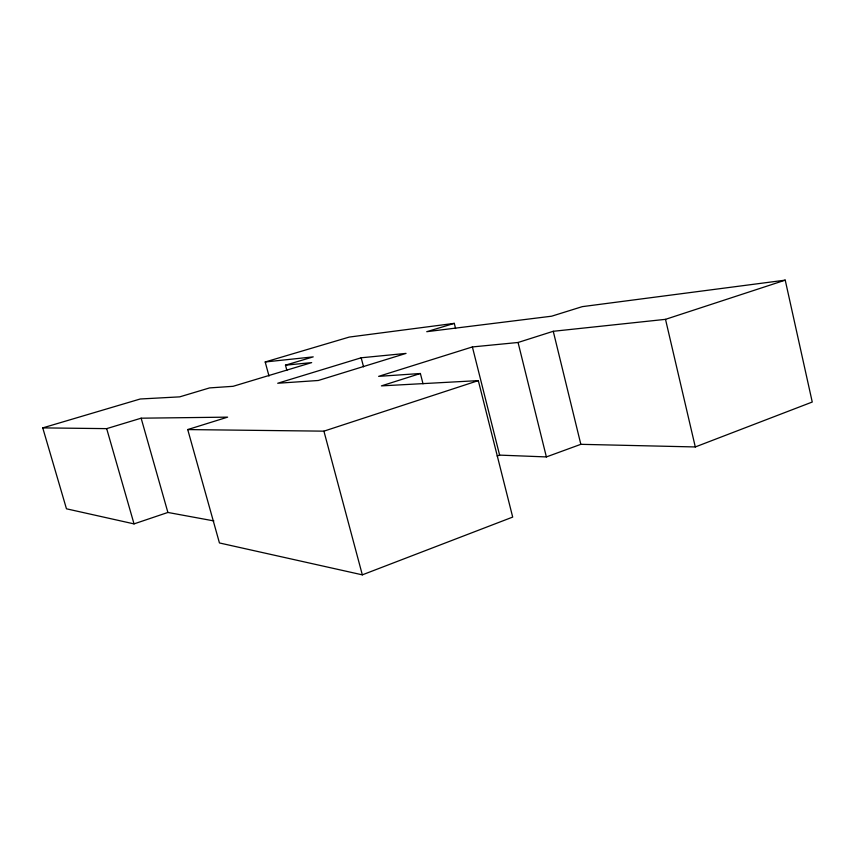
<?xml version="1.0" encoding="UTF-8"?>
<svg xmlns="http://www.w3.org/2000/svg" width="855" height="855" viewBox="0 0 855 855"><rect width="100%" height="100%" fill="white"/><g stroke="black" fill="none" stroke-linecap="round" stroke-linejoin="round"><path stroke-width="1.28" d="M213.857 520.909L167.89 512.455L134.032 523.891L66.466 508.811L42.75 427.885L106.672 428.633L141.139 418.191L227.622 417.144L187.726 429.573L219.446 542.957L362.328 574.849L512.69 517.093L478.308 380.614L381.405 385.883L420.382 373.507L423.022 383.799M497.14 456.004L499.619 455.117L546.377 456.923L580.834 444.322L695.297 446.951L812.25 402.032L785.232 280.151L582.276 306.646L551.625 316.2L426.731 331.697L454.283 323.361L455.587 328.523M187.726 429.573L323.917 431.155L478.308 380.614M420.382 373.507L378.637 376.36L472.388 346.938L518.066 342.481L553.26 331.291L665.511 319.343L785.232 280.151M361.173 357.785L277.704 383.254L318.295 380.486L406.04 353.404L361.173 357.785L363.546 366.827M286.863 370.333L285.474 365.171L313.219 356.866L265.189 361.975L269.004 376.061M42.75 427.885L140.241 398.996L179.721 396.859L209.571 387.913L233.094 386.31L311.669 362.616L285.474 365.171M265.189 361.975L349.257 337.073L454.283 323.361M106.672 428.633L134.032 523.891M141.139 418.191L167.89 512.455M323.917 431.155L362.328 574.849M472.388 346.938L499.619 455.117M518.066 342.481L546.377 456.923M553.26 331.291L580.834 444.322M665.511 319.343L695.297 446.951"/></g></svg>
